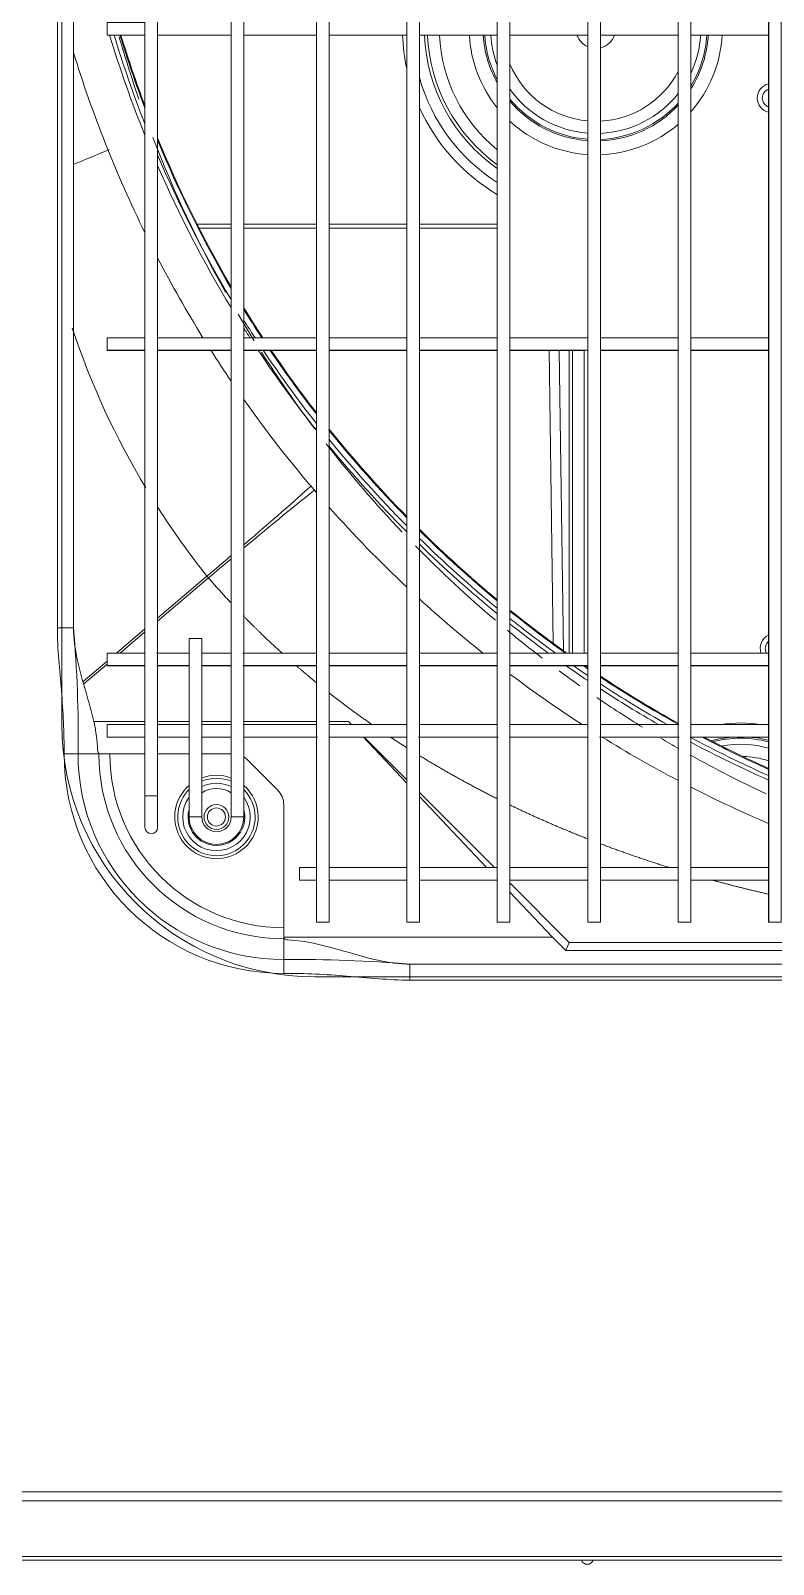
# Model space of a CAD drawing. Header units: millimetres. Extents: x 147808 to 199769, y -28592 to 9935.
# Drawn here: x 159778.9 to 159955.3, y 865.7 to 1230.4 of the extents above; entities that cross this region are included whole.
import ezdxf

# ---------------------------------------------------------------- set-up
doc = ezdxf.new("R2010")
doc.units = ezdxf.units.MM
doc.layers.add('G-XREF-____-OTLN', color=7, linetype='Continuous', lineweight=5)
doc.layers.add('M-EQPM-____-OTLN', color=7, linetype='Continuous', lineweight=5)

# ---------------------------------------------------------------- blocks, each defined once
blk = doc.blocks.new('RUXYQ20BA - top_dwg-2878094-一层给排水_消防平面图')
at = {"layer": 'G-XREF-____-OTLN'}
for p, q in [((850.79, 188.42), (850.79, -336.37)), ((853.78, -336.37), (853.78, 188.42)), ((813.3, 143.44), (813.3, -291.39)), ((833.29, -150.44), (850.79, -150.44)), ((853.78, -150.44), (871.03, -150.44)), ((874.03, -150.44), (892.52, -150.44)), ((895.52, -150.44), (914.01, -150.44)), ((917.01, -150.44), (935.5, -150.44)), ((938.5, -150.44), (956.99, -150.44)), ((959.99, -150.44), (978.48, -150.44)), ((850.79, -222.42), (833.29, -222.42)), ((871.03, -222.42), (853.78, -222.42)), ((892.52, -222.42), (874.03, -222.42)), ((914.01, -222.42), (895.52, -222.42)), ((935.5, -222.42), (917.01, -222.42)), ((956.99, -222.42), (938.5, -222.42)), ((978.48, -222.42), (959.99, -222.42)), ((833.29, -225.41), (850.79, -225.41)), ((853.78, -225.41), (871.03, -225.41)), ((874.03, -225.41), (892.52, -225.41)), ((895.52, -225.41), (914.01, -225.41)), ((917.01, -225.41), (935.5, -225.41)), ((931.85, -225.41), (931.85, -297.39)), ((938.5, -225.41), (956.99, -225.41)), ((959.99, -225.41), (978.48, -225.41)), ((840.79, -297.39), (833.29, -297.39)), ((850.79, -297.39), (843.79, -297.39)), ((871.03, -297.39), (853.78, -297.39)), ((892.52, -297.39), (874.03, -297.39)), ((914.01, -297.39), (895.52, -297.39)), ((935.5, -297.39), (917.01, -297.39)), ((956.99, -297.39), (938.5, -297.39)), ((978.48, -297.39), (959.99, -297.39)), ((833.29, -300.38), (840.79, -300.38)), ((843.79, -300.38), (850.79, -300.38)), ((853.78, -300.38), (871.03, -300.38)), ((874.03, -300.38), (892.52, -300.38)), ((895.52, -300.38), (914.01, -300.38)), ((917.01, -300.38), (935.5, -300.38)), ((938.5, -300.38), (956.99, -300.38)), ((959.99, -300.38), (978.48, -300.38)), ((818.12, -313.65), (830.29, -313.65)), ((833.29, -313.65), (840.79, -313.65)), ((840.79, -314.38), (833.29, -314.38)), ((843.79, -313.65), (850.79, -313.65)), ((850.79, -314.38), (843.79, -314.38)), ((853.78, -313.65), (871.03, -313.65)), ((871.03, -314.38), (853.78, -314.38)), ((892.52, -314.38), (874.03, -314.38)), ((914.01, -314.38), (895.52, -314.38)), ((935.5, -314.38), (917.01, -314.38)), ((956.99, -314.38), (938.5, -314.38)), ((978.48, -314.38), (959.99, -314.38)), ((833.29, -317.38), (840.79, -317.38)), ((843.79, -317.38), (850.79, -317.38)), ((853.78, -317.38), (871.03, -317.38)), ((874.03, -317.38), (892.52, -317.38)), ((892.52, -328.3), (882.21, -317.38)), ((892.52, -327.51), (882.41, -317.38)), ((895.52, -317.38), (914.01, -317.38)), ((917.01, -317.38), (935.5, -317.38)), ((938.5, -317.38), (956.99, -317.38)), ((959.99, -317.38), (978.48, -317.38)), ((840.79, -321.38), (833.29, -321.38)), ((850.79, -321.38), (843.79, -321.38)), ((861.82, -329.91), (854.75, -322.84)), ((913.33, -348.36), (895.52, -330.52)), ((911.46, -348.36), (895.52, -331.48)), ((892.52, -348.36), (874.03, -348.36)), ((914.01, -348.36), (895.52, -348.36)), ((935.5, -348.36), (917.01, -348.36)), ((956.99, -348.36), (938.5, -348.36)), ((978.48, -348.36), (959.99, -348.36)), ((874.03, -351.36), (892.52, -351.36)), ((895.52, -351.36), (914.01, -351.36)), ((917.01, -351.36), (935.5, -351.36)), ((938.5, -351.36), (956.99, -351.36)), ((959.99, -351.36), (978.48, -351.36)), ((927.11, -364.94), (917.01, -354.24)), ((893.27, -371.36), (1303.1, -371.36))]:
    blk.add_line(p, q, dxfattribs=at)
at = {"layer": 'G-XREF-____-OTLN', "color": 251, "true_color": 0x666666}
for p, q in [((917.01, -183.44), (917.1, -183.29)), ((842.66, -195.38), (850.79, -195.38)), ((850.79, -196.36), (843.16, -196.36)), ((853.78, -195.38), (871.03, -195.38)), ((871.03, -196.36), (853.78, -196.36)), ((874.03, -195.38), (892.52, -195.38)), ((892.52, -196.36), (874.03, -196.36)), ((895.52, -195.38), (914.01, -195.38)), ((914.01, -196.36), (895.52, -196.36)), ((927.31, -295.09), (926.33, -225.41)), ((928.75, -225.41), (929.75, -296.85)), ((931.12, -297.39), (931.12, -225.41)), ((934.69, -225.41), (934.69, -297.39)), ((823.53, -297.39), (830.29, -291.63)), ((830.29, -292.38), (824.41, -297.39)), ((815.6, -304.13), (821.3, -299.28)), ((821.3, -300.03), (815.76, -304.74)), ((840.79, -336.37), (843.79, -336.37)), ((853.78, -336.37), (850.79, -336.37))]:
    blk.add_line(p, q, dxfattribs=at)
at = {"layer": 'G-XREF-____-OTLN', "flags": 128}
for points in [[(871.03, 213.41), (871.03, -361.36), (874.03, -361.36), (874.03, 213.41)], [(892.52, 213.41), (892.52, -361.36), (895.52, -361.36), (895.52, 213.41)], [(914.01, 213.41), (914.01, -361.36), (917.01, -361.36), (917.01, 213.41)], [(935.5, 213.41), (935.5, -361.36), (938.5, -361.36), (938.5, 213.41)], [(956.99, 213.41), (956.99, -361.36), (959.99, -361.36), (959.99, 213.41)], [(978.48, 213.41), (978.48, -361.36), (981.48, -361.36), (981.48, 213.41)], [(830.29, 183.42), (830.29, -331.37), (833.29, -331.37), (833.29, 183.42)]]:
    blk.add_lwpolyline(points, close=True, dxfattribs=at)
at = {"layer": 'G-XREF-____-OTLN', "color": 251, "true_color": 0x666666, "flags": 128}
for points in [[(813.3, -291.39), (809.5, -291.39), (809.5, 143.44), (813.3, 143.44)], [(833.29, -289.08), (845.04, -279.1), (845.42, -279.52), (833.29, -289.84)], [(819.72, -321.38), (819.36, -321.38), (819.07, -321.38), (814.4, -321.38), (811.11, -321.38)], [(863.28, -364.93), (863.28, -365.3), (863.28, -365.58), (863.28, -370.26), (863.28, -373.55)], [(1303.1, -371.36), (1303.1, -375.15), (893.27, -375.15), (893.27, -371.36)], [(267.56, -498.98), (267.56, -496.86), (1319.06, -496.86), (1319.06, -498.98), (1319.06, -512.22), (267.56, -512.22)], [(1319.06, -498.98), (267.56, -498.98), (267.56, -512.22), (267.56, -513.1)]]:
    blk.add_lwpolyline(points, dxfattribs=at)
at = {"layer": 'G-XREF-____-OTLN', "flags": 128}
for points in [[(830.29, -147.45), (821.3, -147.45), (821.3, -150.44), (830.29, -150.44)], [(830.29, -222.42), (821.3, -222.42), (821.3, -225.41), (830.29, -225.41)], [(843.79, -336.37), (843.79, -293.89), (840.79, -293.89), (840.79, -336.37)], [(830.29, -297.39), (821.3, -297.39), (821.3, -300.38), (830.29, -300.38)], [(830.29, -314.38), (821.3, -314.38), (821.3, -317.38), (830.29, -317.38)], [(874.03, -313.65), (878.68, -313.65), (879.41, -314.38), (878.68, -313.65)], [(819.72, -321.38), (821.96, -321.38), (830.29, -321.38)], [(930.3, -368.13), (927.11, -364.94), (863.28, -364.94), (863.28, -362.7), (863.28, -333.44)], [(1333.09, -333.44), (1333.09, -362.24), (1333.08, -364.94), (1259.35, -364.94), (1256.17, -368.13), (930.3, -368.13), (931.1, -366.18)], [(871.03, -348.36), (867.03, -348.36), (867.03, -351.36), (871.03, -351.36)], [(1260.17, -361.36), (1255.36, -366.18), (931.1, -366.18), (917.01, -352.05)], [(1403.06, -513.1), (1343.51, -513.1), (1323.84, -513.1), (1319.06, -513.1), (267.56, -513.1), (262.78, -513.1), (243.11, -513.1), (183.55, -513.1)]]:
    blk.add_lwpolyline(points, dxfattribs=at)
at = {"layer": 'G-XREF-____-OTLN', "color": 251, "true_color": 0x666666}
blk.add_circle((847.29, -336.37), 2.95, dxfattribs=at)
at = {"layer": 'G-XREF-____-OTLN'}
blk.add_circle((847.29, -336.37), 2.15, dxfattribs=at)
at = {"layer": 'G-XREF-____-OTLN', "color": 251, "true_color": 0x666666}
for centre, radius, start, end in [((1093.23, -68.44), 283.44, 196.8164, 201.9254), ((1093.23, -68.44), 282.44, 196.8777, 201.4161), ((937.41, -148.85), 45.92, 181.9934, 192.1337), ((937.41, -148.85), 40.72, 182.2481, 234.9196), ((937.41, -148.85), 37.15, 182.4644, 230.95), ((937.41, -148.85), 30.07, 183.045, 218.8963), ((937.41, -148.85), 26.78, 183.4195, 209.0862), ((937.41, -148.85), 26.43, 183.4643, 207.7069), ((937.41, -148.85), 26.78, 327.4778, 356.5805), ((937.41, -148.85), 30.07, 318.6716, 356.955), ((937.41, -148.85), 26.43, 328.6746, 356.5357), ((937.41, -148.85), 22.1, 202.6261, 265.0416), ((937.41, -148.85), 22.1, 272.822, 332.3545), ((937.41, -148.85), 43.51, 195.6399, 237.4585), ((979.23, -165.43), 3.45, 102.5559, 257.4441), ((937.41, -148.85), 45.92, 204.1673, 239.4673), ((937.41, -148.85), 26.43, 219.4763, 265.8551), ((937.41, -148.85), 26.78, 220.3675, 265.9088), ((937.41, -148.85), 26.43, 272.3596, 317.7978), ((937.41, -148.85), 26.78, 272.329, 316.9871), ((937.41, -148.85), 30.07, 227.2694, 266.357), ((937.41, -148.85), 30.07, 272.0741, 310.6325), ((1093.23, -68.44), 282.44, 203.0243, 210.8623), ((1093.23, -68.44), 283.44, 203.4951, 211.1988), ((1093.23, -68.44), 282.44, 212.0285, 213.0349), ((995.11, -159.47), 191.92, 198.4218, 210.9399), ((1093.23, -68.44), 283.44, 212.35, 212.9036), ((1093.23, -68.44), 283.44, 213.6286, 218.3754), ((1093.23, -68.44), 282.44, 213.7636, 218.1186), ((1093.23, -68.44), 282.44, 219.0936, 224.7128), ((1093.23, -68.44), 283.44, 219.3416, 224.9165), ((995.11, -159.47), 191.92, 212.5887, 218.5597), ((1093.23, -68.44), 282.44, 225.571, 230.6134), ((1093.23, -68.44), 283.44, 225.7687, 230.7791), ((531.37, -316.71), 283.07, 359.0557, 5.1325), ((1093.23, -68.44), 282.44, 231.3961, 234.1533), ((1093.23, -68.44), 283.44, 231.5572, 233.8746), ((979.93, -296.28), 3.45, 114.8529, 198.647), ((1093.23, -68.44), 283.44, 234.9158, 236.1867), ((1093.23, -68.44), 282.44, 235.2055, 236.0508), ((1093.23, -68.44), 282.44, 236.781, 240.5462), ((1093.23, -68.44), 283.44, 236.9132, 240.1904), ((971.84, -344.08), 30.07, 80.9837, 99.0163), ((1093.23, -68.44), 282.44, 241.8081, 246.029), ((1093.23, -68.44), 283.44, 241.9602, 246.1188), ((971.84, -344.08), 26.78, 94.4508, 105.2655), ((971.84, -344.08), 26.43, 75.433, 104.4377), ((971.84, -344.08), 26.78, 75.6255, 85.5492), ((863.28, -321.38), 52.17, 180, 270), ((863.28, -321.38), 48.88, 180, 270), ((797.39, -321.38), 21.97, 0, 0.3494), ((863.28, -321.38), 43.92, 180, 270), ((863.28, -321.38), 41.32, 180, 270), ((971.84, -344.08), 22.1, 72.4966, 88.7325), ((847.29, -336.37), 9.91, 69.3273, 110.6727), ((847.29, -336.37), 9.2, 67.6576, 112.3424), ((847.29, -336.37), 9.91, 130.967, 360), ((847.29, -336.37), 9.2, 134.9085, 360), ((847.29, -336.37), 8.02, 144.0711, 360), ((847.29, -336.37), 8.02, 64.15, 115.85), ((847.29, -336.37), 6.75, 58.7898, 121.2102), ((847.29, -336.37), 9.91, 0, 49.033), ((847.29, -336.37), 9.2, 0, 45.0915), ((847.29, -336.37), 8.02, 0, 35.9289), ((847.29, -336.37), 6.75, 164.2243, 360), ((847.29, -336.37), 6.75, 0, 15.7757), ((863.28, -387.27), 21.97, 89.6506, 90), ((865.8, -711.97), 341.72, 85.3893, 90.4224)]:
    blk.add_arc(centre, radius, start, end, dxfattribs=at)
at = {"layer": 'G-XREF-____-OTLN'}
for centre, radius, start, end in [((1093.23, -68.44), 281.09, 196.9614, 200.7018), ((1093.23, -68.44), 280.89, 196.9738, 200.5936), ((937.41, -148.85), 39.98, 182.2894, 234.177), ((937.41, -148.85), 24.99, 183.6646, 200.536), ((937.41, -148.85), 4.75, 199.6577, 246.2729), ((937.41, -148.85), 4.75, 199.6577, 246.2729), ((937.41, -148.85), 4.75, 283.2499, 340.3423), ((937.41, -148.85), 4.75, 283.2499, 340.3423), ((937.41, -148.85), 24.99, 334.6284, 356.3354), ((1093.23, -68.44), 292.88, 197.1024, 206.135), ((937.41, -148.85), 24.99, 215.2688, 265.6153), ((979.23, -165.43), 2.25, 109.4712, 250.5288), ((937.41, -148.85), 24.99, 272.4959, 321.5866), ((1093.23, -68.44), 280.89, 202.2673, 210.3283), ((631.2, 264.21), 481.23, 292.2388, 293.3343), ((1093.23, -68.44), 281.09, 202.3666, 210.3979), ((1093.23, -68.44), 292.88, 207.4363, 211.7161), ((1093.23, -68.44), 280.89, 211.5186, 213.2411), ((1093.23, -68.44), 281.09, 211.585, 213.2143), ((1093.23, -68.44), 292.88, 212.4084, 214.1271), ((1093.23, -68.44), 281.09, 213.9481, 217.7659), ((1093.23, -68.44), 280.89, 213.9755, 217.7132), ((1093.23, -68.44), 292.88, 215.1591, 220.6519), ((1093.23, -68.44), 280.89, 218.7022, 224.392), ((1093.23, -68.44), 281.09, 218.7531, 224.4337), ((1093.23, -68.44), 292.88, 221.5443, 226.7406), ((1093.23, -68.44), 280.89, 225.2598, 230.3529), ((1093.23, -68.44), 281.09, 225.3001, 230.3867), ((1093.23, -68.44), 292.88, 227.5409, 231.415), ((1093.23, -68.44), 280.89, 231.1428, 234.594), ((1093.23, -68.44), 281.09, 231.1757, 234.5367), ((979.93, -296.28), 2.25, 130.124, 209.3579), ((1093.23, -68.44), 292.88, 233.0093, 237.1089), ((1093.23, -68.44), 281.09, 235.6043, 235.865), ((1093.23, -68.44), 280.89, 235.6639, 235.8373), ((1093.23, -68.44), 280.89, 236.5734, 240.9854), ((1093.23, -68.44), 281.09, 236.6003, 241.0382), ((820.38, -320.39), 1.33, 179.227, 219.7764), ((1093.23, -68.44), 292.88, 238.2055, 242.279), ((1093.23, -68.44), 281.09, 242.3268, 245.9064), ((1093.23, -68.44), 280.89, 242.4047, 245.8881), ((971.84, -344.08), 24.99, 74.5717, 100.5184), ((819.7, -320.89), 0.491, 226.521, 272.8887), ((851.21, -326.37), 5, 45, 59.0551), ((858.28, -333.44), 5, 0, 45), ((1093.23, -68.44), 292.88, 242.9397, 246.9342), ((847.29, -336.37), 6.5, 180, 360), ((847.29, -336.37), 3.5, 180, 0), ((863.77, -364.96), 0.489, 177.0216, 223.5686), ((864.26, -364.28), 1.32, 230.1889, 270.8077), ((935.39, -512.56), 1.5, 200.8854, 339.1146)]:
    blk.add_arc(centre, radius, start, end, dxfattribs=at)
at = {"layer": 'G-XREF-____-OTLN', "color": 251, "true_color": 0x666666}
for centre, major_axis, ratio, start_param, end_param in [((845.42, -281.35), (31.86, 27.34), 0.033084, 0.62786, 1.275812), ((843.48, -279.1), (32.09, 27.09), 0.023917, 5.020369, 5.657469), ((843.48, -279.1), (32.09, 27.09), 0.023917, 4.740714, 4.921735), ((845.42, -281.35), (31.86, 27.34), 0.033084, 1.373272, 1.542413)]:
    blk.add_ellipse(centre, major_axis=major_axis, ratio=ratio, start_param=start_param, end_param=end_param, dxfattribs=at)
for points in [[(850.64, -285.36), (847.96, -282.48), (845.42, -279.52)], [(884.24, -314.39), (878.95, -310.7), (873.95, -306.76)], [(892.43, -319.84), (890.6, -318.68), (888.8, -317.49)], [(955.2, -348.48), (946.64, -345.82), (938.45, -342.72)], [(978.47, -354.73), (971.76, -353.2), (965.28, -351.43)]]:
    blk.add_open_spline(points, degree=2, dxfattribs=at)
for points, degree, knots in [([(811.11, -321.38), (811.11, -318.87), (811.05, -316.37), (810.82, -311.37), (810.65, -308.87), (810.25, -303.88), (810.01, -301.38), (809.64, -296.39), (809.5, -293.89), (809.5, -291.39)], 3, [0, 0, 0, 0, 0.25, 0.25, 0.5, 0.5, 0.75, 0.75, 1, 1, 1, 1]), ([(863, -297.52), (860.18, -294.97), (857.48, -292.34), (855.54, -290.45), (853.66, -288.53)], 2, [0.95523344, 0.95523344, 0.95523344, 0.96875, 0.96875, 0.97825276, 0.97825276, 0.97825276]), ([(871.01, -304.41), (870.8, -304.23), (870.59, -304.06), (868.45, -302.3), (866.37, -300.5)], 2, [0.93650603, 0.93650603, 0.93650603, 0.9375, 0.9375, 0.94723623, 0.94723623, 0.94723623]), ([(914, -332.03), (906.47, -328.26), (899.34, -324.06), (897.38, -322.91), (895.45, -321.73)], 2, [0.84468595, 0.84468595, 0.84468595, 0.875, 0.875, 0.88303501, 0.88303501, 0.88303501]), ([(935.46, -341.56), (932.94, -340.57), (930.45, -339.54), (923.56, -336.67), (916.97, -333.49)], 2, [0.8024644, 0.8024644, 0.8024644, 0.8125, 0.8125, 0.83873689, 0.83873689, 0.83873689]), ([(893.27, -375.15), (890.76, -375.15), (888.26, -375.02), (883.27, -374.64), (880.78, -374.41), (875.79, -374.01), (873.29, -373.84), (868.29, -373.61), (865.79, -373.55), (863.28, -373.55)], 3, [0, 0, 0, 0, 0.25, 0.25, 0.5, 0.5, 0.75, 0.75, 1, 1, 1, 1])]:
    blk.add_open_spline(points, degree=degree, knots=knots, dxfattribs=at)
at = {"layer": 'G-XREF-____-OTLN'}
for points, knots in [([(819.05, -320.38), (818.98, -318.25), (818.66, -316.11), (817.67, -311.48), (816.95, -308.98), (815.5, -303.97), (814.77, -301.46), (813.67, -296.43), (813.3, -293.91), (813.3, -291.39)], [0, 0, 0, 0, 0.223711, 0.223711, 0.482474, 0.482474, 0.741237, 0.741237, 1, 1, 1, 1]), ([(893.27, -371.36), (890.75, -371.36), (888.23, -370.99), (883.2, -369.89), (880.68, -369.15), (875.68, -367.7), (873.18, -366.99), (868.55, -366), (866.41, -365.68), (864.28, -365.6)], [0, 0, 0, 0, 0.258763, 0.258763, 0.517526, 0.517526, 0.776289, 0.776289, 1, 1, 1, 1])]:
    blk.add_open_spline(points, degree=3, knots=knots, dxfattribs=at)
blk = doc.blocks.new('RUXYQ20BA - RUXYQ20BA-2878200-一层给排水_消防平面图')
at = {"layer": 'M-EQPM-____-OTLN'}
for p, q in [((77.72, 726.51), (77.72, 151.74)), ((80.72, 151.74), (80.72, 726.51)), ((99.21, 726.51), (99.21, 151.74)), ((102.21, 151.74), (102.21, 726.51)), ((120.7, 726.51), (120.7, 151.74)), ((123.7, 151.74), (123.7, 726.51)), ((142.19, 726.51), (142.19, 151.74)), ((145.19, 151.74), (145.19, 726.51)), ((163.68, 726.51), (163.68, 151.74)), ((166.68, 151.74), (166.68, 726.51)), ((185.18, 726.51), (185.18, 151.74)), ((36.99, 701.52), (36.99, 176.73)), ((39.98, 176.73), (39.98, 701.52)), ((57.48, 701.52), (57.48, 176.73)), ((60.48, 176.73), (60.48, 701.52)), ((17.24, 198.74), (17.24, 679.5)), ((27.99, 365.65), (27.99, 362.65)), ((27.99, 362.65), (36.99, 362.65)), ((39.98, 362.65), (57.48, 362.65)), ((60.48, 362.65), (77.72, 362.65)), ((80.72, 362.65), (99.21, 362.65)), ((102.21, 362.65), (120.7, 362.65)), ((123.7, 362.65), (141.24, 362.65)), ((145.19, 362.65), (163.68, 362.65)), ((166.68, 362.65), (185.18, 362.65)), ((27.99, 290.68), (27.99, 287.68)), ((36.99, 290.68), (27.99, 290.68)), ((57.48, 290.68), (39.98, 290.68)), ((77.72, 290.68), (60.48, 290.68)), ((99.21, 290.68), (80.72, 290.68)), ((120.7, 290.68), (102.21, 290.68)), ((141.24, 290.68), (123.7, 290.68)), ((163.68, 290.68), (145.19, 290.68)), ((185.18, 290.68), (166.68, 290.68)), ((27.99, 287.68), (36.99, 287.68)), ((39.98, 287.68), (57.48, 287.68)), ((60.48, 287.68), (77.72, 287.68)), ((80.72, 287.68), (99.21, 287.68)), ((102.21, 287.68), (120.7, 287.68)), ((123.7, 287.68), (141.24, 287.68)), ((145.19, 287.68), (163.68, 287.68)), ((166.68, 287.68), (185.18, 287.68)), ((50.48, 219.21), (47.48, 219.21)), ((47.48, 219.21), (47.48, 176.73)), ((50.48, 176.73), (50.48, 219.21)), ((36.99, 215.71), (27.99, 215.71)), ((27.99, 215.71), (27.99, 212.71)), ((47.48, 215.71), (39.76, 215.71)), ((57.48, 215.71), (50.48, 215.71)), ((77.72, 215.71), (60.25, 215.71)), ((99.21, 215.71), (80.72, 215.71)), ((120.7, 215.71), (102.21, 215.71)), ((141.24, 215.71), (123.7, 215.71)), ((163.68, 215.71), (145.19, 215.71)), ((185.18, 215.71), (166.68, 215.71)), ((27.99, 212.71), (36.99, 212.71)), ((39.78, 212.71), (47.48, 212.71)), ((50.48, 212.71), (57.48, 212.71)), ((60.27, 212.71), (77.72, 212.71)), ((80.72, 212.71), (99.21, 212.71)), ((102.21, 212.71), (120.7, 212.71)), ((123.7, 212.71), (141.24, 212.71)), ((145.19, 212.71), (163.68, 212.71)), ((166.68, 212.71), (185.18, 212.71)), ((27.99, 198.72), (27.99, 195.72)), ((36.99, 198.72), (27.99, 198.72)), ((47.48, 198.72), (39.86, 198.72)), ((57.48, 198.72), (50.48, 198.72)), ((77.72, 198.72), (60.35, 198.72)), ((99.21, 198.72), (80.72, 198.72)), ((120.7, 198.72), (102.21, 198.72)), ((141.24, 198.72), (123.7, 198.72)), ((163.68, 198.72), (145.19, 198.72)), ((185.18, 198.72), (166.68, 198.72)), ((27.99, 195.72), (36.99, 195.72)), ((39.88, 195.72), (47.48, 195.72)), ((50.48, 195.72), (57.48, 195.72)), ((60.37, 195.72), (77.95, 195.72)), ((80.72, 195.72), (99.21, 195.72)), ((101.98, 195.72), (120.93, 195.72)), ((123.7, 195.72), (141.24, 195.72)), ((144.96, 195.72), (163.91, 195.72)), ((166.68, 195.72), (185.18, 195.72)), ((36.99, 176.73), (36.99, 174.23)), ((39.98, 174.23), (39.98, 176.73)), ((77.79, 164.73), (73.72, 164.73)), ((73.72, 164.73), (73.72, 161.74)), ((99.21, 164.73), (80.72, 164.73)), ((120.77, 164.73), (102.14, 164.73)), ((141.24, 164.73), (123.7, 164.73)), ((163.75, 164.73), (145.12, 164.73)), ((185.18, 164.73), (166.68, 164.73)), ((73.72, 161.74), (77.77, 161.74)), ((80.72, 161.74), (99.21, 161.74)), ((102.16, 161.74), (120.75, 161.74)), ((123.7, 161.74), (141.24, 161.74)), ((145.14, 161.74), (163.74, 161.74)), ((166.68, 161.74), (185.18, 161.74)), ((77.72, 151.74), (80.72, 151.74)), ((99.21, 151.74), (102.21, 151.74)), ((120.7, 151.74), (123.7, 151.74)), ((142.19, 151.74), (145.19, 151.74)), ((163.68, 151.74), (166.68, 151.74)), ((185.18, 151.74), (188.17, 151.74)), ((528.01, 138.74), (77.24, 138.74)), ((-609.89, 0), (609.69, 0))]:
    blk.add_line(p, q, dxfattribs=at)
for centre, radius, start, end in [((304.88, 440.62), 285, 195.9583, 199.0907), ((304.88, 440.62), 285, 201.0452, 209.2202), ((304.88, 440.62), 285, 210.4282, 211.9118), ((304.88, 440.62), 285, 212.5616, 217.0266), ((304.88, 440.62), 285, 217.9292, 223.4954), ((304.88, 440.62), 285, 224.3981, 229.6246), ((304.88, 440.62), 285, 230.3712, 232.4934), ((304.88, 440.62), 285, 233.521, 234.738), ((304.88, 440.62), 285, 235.7215, 238.3162), ((77.24, 198.74), 60, 180, 270), ((304.88, 440.62), 285, 239.3437, 240.3356), ((304.88, 440.62), 285, 240.9492, 245.0262), ((53.98, 176.73), 6.5, 180, 360), ((53.98, 176.73), 3.5, 180, 270), ((53.98, 176.73), 3.5, 270, 0), ((38.48, 174.23), 1.5, 180, 0)]:
    blk.add_arc(centre, radius, start, end, dxfattribs=at)
blk.add_blockref('RUXYQ20BA - top_dwg-2878094-一层给排水_消防平面图', (-793.31, 513.1))

msp = doc.modelspace()

# ---------------------------------------------------------------- block references
at = {"layer": 'M-EQPM-____-OTLN', "lineweight": 80}
msp.add_blockref('RUXYQ20BA - RUXYQ20BA-2878200-一层给排水_消防平面图', (159769.04, 866.69), dxfattribs=at)

doc.saveas('drawing.dxf')
